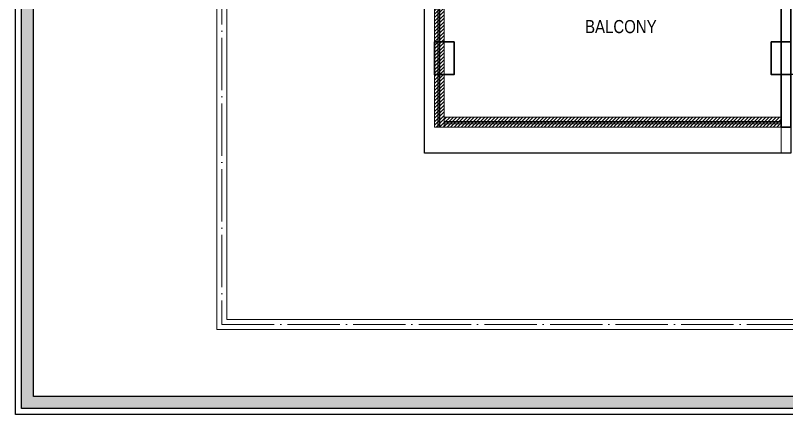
# Model space of a CAD drawing. Header units: millimetres. Extents: x 56222 to 3066687, y -650199 to -121287.
# Drawn here: x 130683 to 131036.7, y -182937 to -182754 of the extents above; entities that cross this region are included whole.
import ezdxf

# ---------------------------------------------------------------- set-up
doc = ezdxf.new("R2010")
doc.units = ezdxf.units.MM
doc.header["$MEASUREMENT"] = 0
doc.linetypes.add('ACAD_ISO02W100', pattern=[15, 12, -3])
doc.linetypes.add('ACAD_ISO04W100', pattern=[30, 24, -3, 0, -3])
for name, color, linetype, lineweight in [('COLUMN', 1, 'Continuous', 30), ('FIRST FLOOR', 7, 'Continuous', 9), ('FIRST FLOOR ( TEXT )', 7, 'Continuous', 9), ('FIRST FLOOR_( D - W & RAILING )', 251, 'Continuous', 9), ('FIRST FLOOR_( PLine )_', 251, 'Continuous', 30), ('GROUND FLOOR', 7, 'Continuous', 9), ('NAME PLATE', 7, 'Continuous', 25)]:
    doc.layers.add(name, color=color, linetype=linetype, lineweight=lineweight)
doc.layers.add('XX~SLAB ( PLINE )', color=251, linetype='Continuous', plot=False)
doc.styles.add('KATHA', font='swissc.ttf')

# ---------------------------------------------------------------- blocks, each defined once
blk = doc.blocks.new('LAYOUT FILE')
at = {"layer": 'NAME PLATE', "true_color": 0xd39e00}
h = blk.add_hatch(color=42, dxfattribs=at)
h.paths.add_polyline_path([(3346889.83, -513806.18), (3346889.83, -514260.7), (3347535.56, -514260.7), (3347535.56, -513806.18)])
h.paths.add_polyline_path([(3346894.36, -513810.71), (3347531.03, -513810.71), (3347531.03, -514256.17), (3346894.36, -514256.17)], flags=16)
at = {"layer": 'NAME PLATE', "color": 42, "true_color": 0xd39e00}
for points in [[(3346887.56, -513803.91), (3347537.83, -513803.91), (3347537.83, -514262.96), (3346887.56, -514262.96)], [(3346889.83, -513806.18), (3347535.56, -513806.18), (3347535.56, -514260.7), (3346889.83, -514260.7)], [(3346894.36, -513810.71), (3347531.03, -513810.71), (3347531.03, -514256.17), (3346894.36, -514256.17)]]:
    blk.add_lwpolyline(points, close=True, dxfattribs=at)

msp = doc.modelspace()

# ---------------------------------------------------------------- hatches: boundary and pattern name
at = {"layer": 'FIRST FLOOR'}
h = msp.add_hatch(dxfattribs=at)
h.set_pattern_fill('ANSI31', color=251, scale=9, style=0)
h.set_pattern_definition([(45, (130875.164, -182766.1839), (-0.795495, 0.795495), [])])
h.paths.add_polyline_path([(130879.664, -182805.184), (130875.164, -182805.184), (130875.164, -182745.184), (130879.664, -182745.184)])
h = msp.add_hatch(dxfattribs=at)
h.set_pattern_fill('ANSI31', color=251, scale=9, style=0)
h.set_pattern_definition([(45, (130884.164, -182805.1839), (-0.795495, 0.795495), [])])
h.paths.add_polyline_path([(130879.664, -182800.684), (131034.164, -182800.684), (131034.164, -182805.184), (130879.664, -182805.184)])

# ---------------------------------------------------------------- linework, layer by layer
at = {"layer": 'COLUMN'}
for points in [[(130875.164, -182766.184), (130884.164, -182766.184), (130884.164, -182781.184), (130875.164, -182781.184)], [(131029.664, -182766.184), (131038.664, -182766.184), (131038.664, -182781.184), (131029.664, -182781.184)]]:
    msp.add_lwpolyline(points, close=True, dxfattribs=at)
at = {"layer": 'FIRST FLOOR'}
for p, q in [((130875.164, -182470.684), (130875.164, -182781.184)), ((131034.164, -182805.184), (131034.164, -182745.184)), ((131275.664, -182781.184), (131029.664, -182781.184))]:
    msp.add_line(p, q, dxfattribs=at)
at = {"layer": 'FIRST FLOOR', "ltscale": 0.7}
msp.add_lwpolyline([(131034.164, -182781.184), (131034.164, -182817.184), (130870.664, -182817.184), (130870.664, -182470.684), (130875.164, -182470.684)], dxfattribs=at)
at = {"layer": 'FIRST FLOOR'}
for points in [[(130879.664, -182805.184), (130875.164, -182805.184), (130875.164, -182745.184), (130879.664, -182745.184)], [(130879.664, -182800.684), (131034.164, -182800.684), (131034.164, -182805.184), (130879.664, -182805.184)]]:
    msp.add_lwpolyline(points, close=True, dxfattribs=at)
at = {"layer": 'FIRST FLOOR', "color": 1, "linetype": 'ACAD_ISO02W100', "ltscale": 0.7}
msp.add_lwpolyline([(131034.164, -182805.184), (130875.164, -182805.184), (130875.164, -182745.184)], dxfattribs=at)
at = {"layer": 'FIRST FLOOR_( D - W & RAILING )', "color": 32}
for points in [[(130876.664, -182745.184), (130877.664, -182745.184), (130877.664, -182805.184), (130876.664, -182805.184), (130876.664, -182745.184), (130877.364, -182745.184), (130877.364, -182805.184), (130876.664, -182805.184)], [(130879.664, -182803.684), (130879.664, -182802.684), (131034.164, -182802.684), (131034.164, -182803.684), (130879.664, -182803.684), (130879.664, -182802.984), (131034.164, -182802.984), (131034.164, -182803.684)]]:
    msp.add_lwpolyline(points, close=True, dxfattribs=at)
at = {"layer": 'FIRST FLOOR_( PLine )_'}
msp.add_lwpolyline([(131038.664, -182667.184), (131034.164, -182667.184), (131034.164, -182740.684), (131013.164, -182740.684), (131013.164, -182745.184), (131034.164, -182745.184), (131034.164, -182805.184), (131038.664, -182805.184)], close=True, dxfattribs=at)
at = {"layer": 'GROUND FLOOR'}
for p, q in [((130775.414, -182430.934), (130775.414, -182897.934)), ((130779.914, -182435.434), (130779.914, -182893.434)), ((130779.914, -182893.434), (131275.664, -182893.434)), ((130775.414, -182897.934), (131275.664, -182897.934))]:
    msp.add_line(p, q, dxfattribs=at)
at = {"layer": 'GROUND FLOOR', "color": 1, "linetype": 'ACAD_ISO04W100'}
msp.add_lwpolyline([(131275.664, -182433.184), (130777.664, -182433.184), (130777.664, -182895.684), (131275.664, -182895.684)], dxfattribs=at)
at = {"layer": 'XX~SLAB ( PLINE )'}
msp.add_lwpolyline([(130870.664, -182470.684), (131275.664, -182470.684), (131275.664, -182781.184), (131266.664, -182781.184), (131246.859, -182781.184), (131206.522, -182781.184), (131181.164, -182781.184), (131038.664, -182781.184), (131038.664, -182817.184), (130870.664, -182817.184)], close=True, dxfattribs=at)

# ---------------------------------------------------------------- block references
at = {"layer": 'NAME PLATE', "lineweight": 0, "xscale": 1.209046105522275, "yscale": 1.209046105522275, "zscale": 1.209046105522275}
msp.add_blockref('LAYOUT FILE', (-3915858.392, 438830.666, 0.126), dxfattribs=at)

# ---------------------------------------------------------------- texts
at = {"layer": 'FIRST FLOOR ( TEXT )', "insert": (130960.652, -182759.183), "char_height": 6, "attachment_point": 5, "style": 'KATHA'}
msp.add_mtext('BALCONY', dxfattribs=at)

doc.saveas('drawing.dxf')
